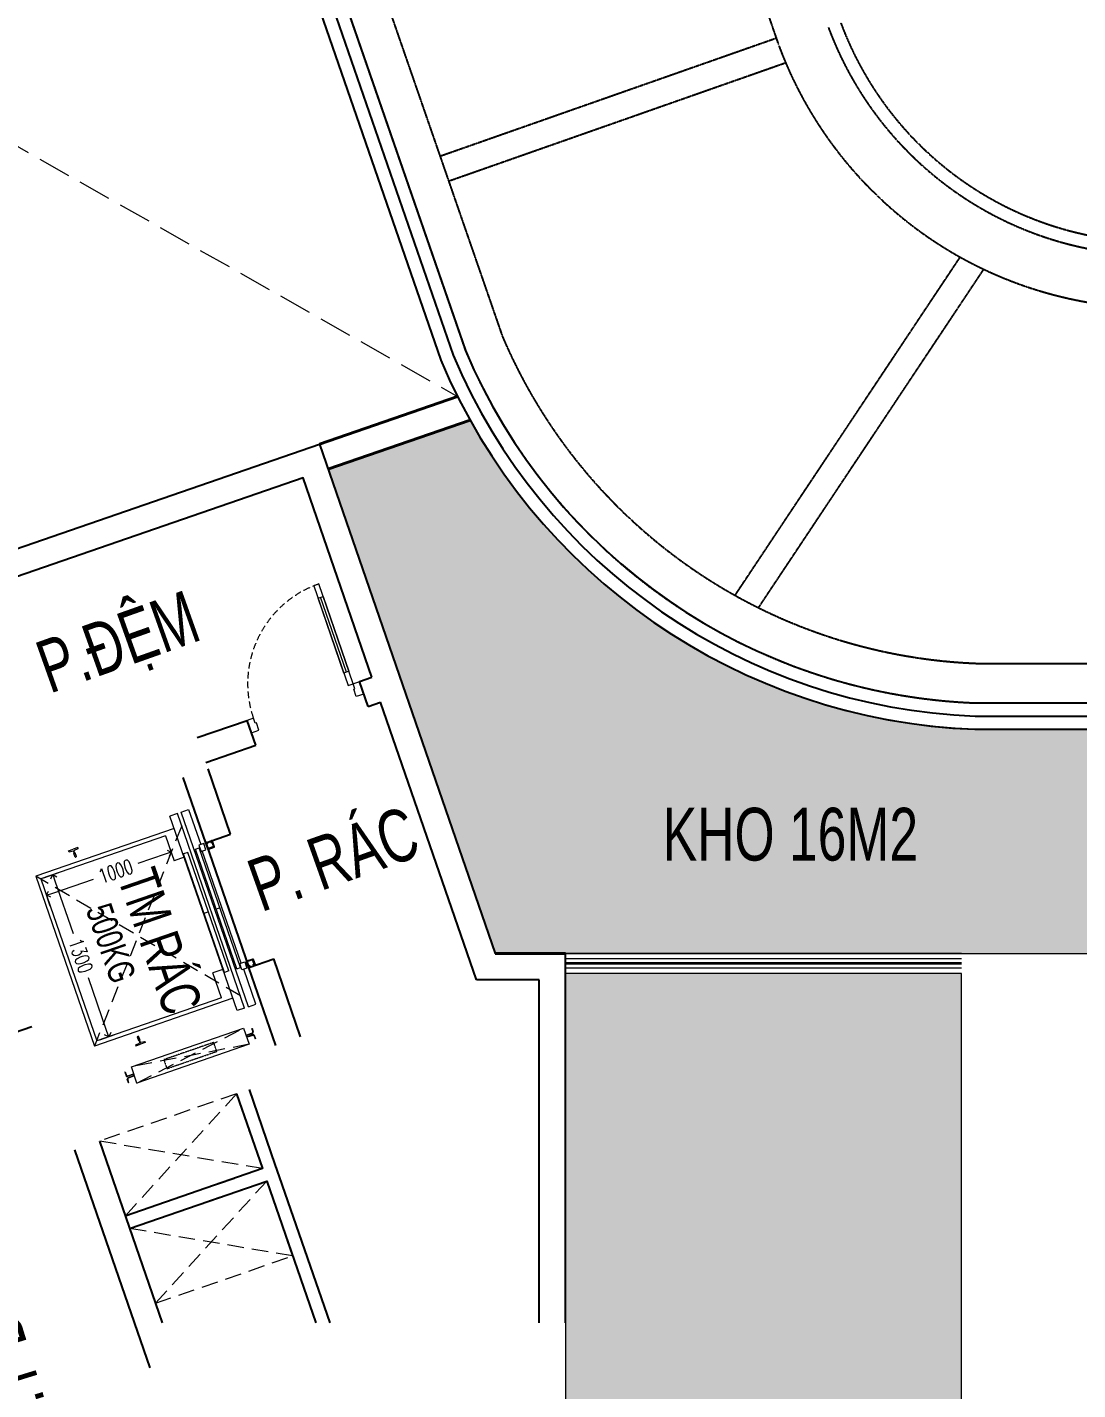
# Model space of a CAD drawing. Header units: millimetres. Extents: x -11451263 to 11578383104, y -507 to 1450429.
# Drawn here: x 11762756 to 11770715, y 1040153 to 1050481 of the extents above; entities that cross this region are included whole.
import ezdxf
from ezdxf.enums import TextEntityAlignment as Align

# ---------------------------------------------------------------- set-up
doc = ezdxf.new("R2010")
doc.units = ezdxf.units.MM
doc.header["$MEASUREMENT"] = 0
for name, pattern in [('DASH', [0.35, 0.25, -0.1]), ('DASHED2', [0.375, 0.25, -0.125]), ('HIDDEN', [0.375, 0.25, -0.125]), ('Xref_ST_MBDV Cot vach 30.7.2022$0$HIDDEN', [0.375, 0.25, -0.125]), ('Xref_ST_MBDV Cot vach 30.7.2022$0$PHANTOMX2', [5, 2.5, -0.5, 0.5, -0.5, 0.5, -0.5])]:
    doc.linetypes.add(name, pattern=pattern)
doc.layers.get('0').update_dxf_attribs({"linetype": 'CONTINUOUS', "lineweight": 13})
doc.layers.get('Defpoints').update_dxf_attribs({"color": 5, "linetype": 'CONTINUOUS', "lineweight": 13})
for name, color, linetype, lineweight in [('A-DOOR', 1, 'CONTINUOUS', 9), ('D-building block', 8, 'CONTINUOUS', 13), ('KT-Net cat', 1, 'CONTINUOUS', 40), ('KT-Net cua', 87, 'CONTINUOUS', 9), ('KT-Net manh', 251, 'CONTINUOUS', 13), ('KT-Net to mau', 159, 'CONTINUOUS', 18), ('SPE-MEP-HVAC', 140, 'CONTINUOUS', 0), ('Xref_ST_MBDV Cot vach 30.7.2022$0$CUA', 37, 'CONTINUOUS', 13), ('Xref_ST_MBDV Cot vach 30.7.2022$0$KT-Net cua', 87, 'CONTINUOUS', 9), ('Xref_ST_MBDV Cot vach 30.7.2022$0$KT-Net thay', 7, 'CONTINUOUS', 15), ('Xref_ST_MBDV Cot vach 30.7.2022$0$KT-Noi that', 36, 'CONTINUOUS', 9)]:
    doc.layers.add(name, color=color, linetype=linetype, lineweight=lineweight)
for name, color, linetype in [('A-GLAZ', 135, 'CONTINUOUS'), ('canopy', 2, 'DASH'), ('KT-Text', 7, 'CONTINUOUS'), ('Xref_ST_MBDV Cot vach 30.7.2022$0$KT-Net cot vach', 6, 'CONTINUOUS'), ('Xref_ST_MBDV Cot vach 30.7.2022$0$KT-Net manh', 139, 'CONTINUOUS'), ('Xref_ST_MBDV Cot vach 30.7.2022$0$KT-Text', 7, 'CONTINUOUS'), ('Xref_ST_MBDV Cot vach 30.7.2022$0$KT-Tuong', 1, 'CONTINUOUS'), ('Xref_ST_MBDV Cot vach 30.7.2022$0$ST_MBDV Cot vach 220803$0$KT-Text', 7, 'CONTINUOUS')]:
    doc.layers.add(name, color=color, linetype=linetype)
doc.styles.add('Xref_ST_MBDV Cot vach 30.7.2022$0$Arial', font='arial.ttf', dxfattribs={"width": 0.7})
doc.styles.add('Xref_ST_MBDV Cot vach 30.7.2022$0$DIM', font='vnsimli.shx', dxfattribs={"width": 0.7})
doc.styles.add('Xref_ST_MBDV Cot vach 30.7.2022$0$ST_MBDV Cot vach 220803$0$Arial', font='arial.ttf', dxfattribs={"width": 0.7})
doc.dimstyles.new('Xref_ST_MBDV Cot vach 30.7.2022$0$CCU 1-100 A1', dxfattribs={"dimscale": 100, "dimtxt": 2.2, "dimasz": 1, "dimexe": 1, "dimexo": 0, "dimgap": 1, "dimtad": 1, "dimdec": 0, "dimdsep": 46, "dimtxsty": 'Xref_ST_MBDV Cot vach 30.7.2022$0$DIM', "dimblk1": 'Xref_ST_MBDV Cot vach 30.7.2022$0$_ARCHTICK', "dimblk2": 'Xref_ST_MBDV Cot vach 30.7.2022$0$_ARCHTICK', "dimsah": 1, "dimcen": 0, "dimdle": 1, "dimclrd": 256, "dimclre": 256, "dimclrt": 31, "dimadec": 0, "dimazin": 0, "dimtfac": 1, "dimtdec": 0, "dimtix": 1, "dimtmove": 2, "dimatfit": 3, "dimldrblk": 'Xref_ST_MBDV Cot vach 30.7.2022$0$_ARCHTICK', "dimfxl": 0, "dimtolj": 1, "dimarcsym": 0})

# ---------------------------------------------------------------- blocks, each defined once
blk = doc.blocks.new('*U289')
blk.add_line((-70, 100), (-69.99999999999994, 699.9999999999966))
for points in [[(-50, 0), (-49.99999999999994, 799.9999999999966), (-89.99999999999994, 799.9999999999966), (-90, 0)], [(-50, 100), (-90, 100), (-89.99999999999994, 699.9999999999966), (-49.99999999999994, 699.9999999999966)], [(-899.9999999999966, -99.99999999999963), (-839.9999999999966, -99.9999999999996), (-839.9999999999966, -39.99999999999989), (-849.9999999999966, -39.99999999999989), (-849.9999999999966, 1.136868377216156e-13), (-899.9999999999966, 1.421085471520196e-13)], [(0, -99.99999999999972), (-60, -99.99999999999969), (-60, -40), (-50, -40), (-50, 0), (0, 0)]]:
    blk.add_lwpolyline(points, close=True)
at = {"linetype": 'Xref_ST_MBDV Cot vach 30.7.2022$0$HIDDEN', "ltscale": 200}
blk.add_arc((-50, 0), 799.9999999999967, 90, 180, dxfattribs=at)
blk = doc.blocks.new('*U294')
blk.add_line((-70, 100), (-69.99999999999994, 699.9999999999966))
for points in [[(-50, 0), (-49.99999999999994, 799.9999999999966), (-89.99999999999994, 799.9999999999966), (-90, 0)], [(-50, 100), (-90, 100), (-89.99999999999994, 699.9999999999966), (-49.99999999999994, 699.9999999999966)], [(-899.9999999999966, -99.99999999999963), (-839.9999999999966, -99.9999999999996), (-839.9999999999966, -39.99999999999989), (-849.9999999999966, -39.99999999999989), (-849.9999999999966, 1.136868377216156e-13), (-899.9999999999966, 1.421085471520196e-13)], [(0, -99.99999999999972), (-60, -99.99999999999969), (-60, -40), (-50, -40), (-50, 0), (0, 0)]]:
    blk.add_lwpolyline(points, close=True)
at = {"linetype": 'Xref_ST_MBDV Cot vach 30.7.2022$0$HIDDEN', "ltscale": 200}
blk.add_arc((-50, 0), 799.9999999999967, 90, 180, dxfattribs=at)
blk = doc.blocks.new('thangkn')
at = {"layer": 'Xref_ST_MBDV Cot vach 30.7.2022$0$KT-Net cua'}
for p, q in [((412687.0933864918, -370583.1386944031), (409687.0933864936, -370583.138694403)), ((412687.0933864918, -370612.138694403), (409687.0933864955, -370612.1386944029)), ((412687.0933864918, -370624.1386269585), (409687.0933864936, -370624.1386269584)), ((412687.0933864918, -370653.1386269589), (409687.0933864936, -370653.1386269588))]:
    blk.add_line(p, q, dxfattribs=at)
at = {"layer": 'Xref_ST_MBDV Cot vach 30.7.2022$0$KT-Net thay'}
for p, q in [((412687.0933864918, -370543.138660681), (409687.0933864936, -370543.1386606807)), ((412687.0933864918, -370693.1386606806), (409687.0933864955, -370693.1386606805))]:
    blk.add_line(p, q, dxfattribs=at)
at = {"layer": 'Xref_ST_MBDV Cot vach 30.7.2022$0$KT-Tuong'}
for p, q in [((407822.7386987582, -366682.1212922571), (409155.7477203943, -370543.1386606812)), ((409013.2132002022, -370743.1386606814), (408286.3806083389, -368637.8916476658)), ((406961.6006661505, -369703.5553020533), (406790.2748098448, -369207.3155196569)), ((407150.6476440206, -369638.2871866887), (406979.321787715, -369142.0474042953)), ((406961.6006661505, -369703.5553020536), (407150.6476440206, -369638.2871866887)), ((407287.9466002919, -370648.8057087024), (407476.9935781602, -370583.5375933388)), ((407680.9540278818, -371174.3024164023), (407476.9935781602, -370583.5375933388)), ((409687.0933864936, -370543.1386606807), (409155.7477203943, -370543.1386606812)), ((409687.0933864936, -373343.138660682), (409687.0933864936, -370543.1386606807)), ((407491.9070500117, -371239.570531764), (407287.9466002919, -370648.8057087024)), ((409487.0933864936, -370743.138660681), (409013.2132002022, -370743.1386606813)), ((409487.0933864936, -373343.138660682), (409487.0933864936, -370743.138660681)), ((405170.8943161666, -371258.0715663745), (405643.5231762659, -371094.8973368105)), ((407485.7052399293, -372140.9443153816), (407518.3398333378, -372235.469356047))]:
    blk.add_line(p, q, dxfattribs=at)
for points in [[(403001.9616377335, -368346.4855519165), (407822.73869876, -366682.1212922573)], [(408221.1114215124, -368448.8415663345), (407698.9578042533, -366936.4405604156), (403067.2308245581, -368535.5356332469)], [(408126.6040107422, -368481.4700771138), (408221.111422766, -368448.8415699571)], [(408191.8731975667, -368670.5201584452), (408126.6040107422, -368481.4700771138)], [(408191.8731975667, -368670.5201584452), (408286.3806095887, -368637.8916512886)], [(406897.7352720797, -368905.7347096545), (407275.8786447532, -368775.1814178284)], [(407341.1478315853, -368964.2314991695), (407275.878644757, -368775.1814178398)], [(406963.0044589043, -369094.7847909853), (407341.1478315815, -368964.2314991581)], [(407195.3726387788, -371606.4286648056), (407391.1801992618, -372173.5789087948), (406351.4047519397, -372532.5594363335)], [(407289.8976794444, -371573.7940713922), (407485.7052399293, -372140.9443153816)], [(406155.5971914642, -371965.4091923579), (406631.2557123899, -373343.1386606831)], [(405966.5471101347, -372030.6783791861), (406537.0933762379, -373683.2471218319)], [(407518.3398333397, -372235.4693560472), (407900.7605880909, -373343.1386606826)], [(406384.0393453557, -372627.0844769981), (407423.8147926759, -372268.1039494585), (407794.968515113, -373343.1386606826)]]:
    blk.add_lwpolyline(points, dxfattribs=at)
at = {"layer": 'A-DOOR', "rotation": 19.04713795321596}
blk.add_blockref('*U289', (408126.6040107459, -368481.4700771146), dxfattribs=at)
at = {"layer": 'Xref_ST_MBDV Cot vach 30.7.2022$0$CUA', "rotation": 19.04713795321594}
blk.add_blockref('*U294', (408126.6040107422, -368481.4700771138), dxfattribs=at)
at = {"layer": 'Xref_ST_MBDV Cot vach 30.7.2022$0$KT-Text', "style": 'Xref_ST_MBDV Cot vach 30.7.2022$0$Arial', "width": 0.7}
for s, rotation, p in [('P.ĐỆM', 19.58286399715231, (405779.0092356913, -368574.5995439423)), ('P. RÁC', 19.58286399715231, (407381.4433347769, -370230.9221179601)), ('K.T Đ + ĐN', 107.1701422422307, (405823.4337077104, -374185.9743128566))]:
    blk.add_text(s, height=400, rotation=rotation, dxfattribs=at).set_placement(p)
blk = doc.blocks.new('*U423')
at = {"linetype": 'HIDDEN', "ltscale": 500}
for p, q in [((600, 1100), (0, 0)), ((0, 1100), (600, 0))]:
    blk.add_line(p, q, dxfattribs=at)
blk.add_lwpolyline([(0, 1100), (600, 1100), (600, 0), (0, 0)], close=True, dxfattribs=at)
blk = doc.blocks.new('Xref_ST_MBDV Cot vach 30.7.2022$0$_Open90')
at = {"color": 0, "linetype": 'ByBlock', "lineweight": -2}
for p, q in [((0, 0), (-1, 0)), ((-0.5, 0.5), (0, 0)), ((0, 0), (-0.5, -0.5))]:
    blk.add_line(p, q, dxfattribs=at)
blk = doc.blocks.new('*D341')
at = {"layer": 'Defpoints', "color": 5, "transparency": 16777216}
for p, q in [((608.4696230532866, 1180.009992982332), (506.884255840516, 1180.009992982332)), ((556.8842558405161, 1130.009992982332), (556.8842558405161, 913.3433263156655)), ((556.8842558405163, 230.0099929823319), (556.8842558405162, 556.6766596489987)), ((645.5352684167594, 180.0099929823319), (506.8842558405162, 180.0099929823319))]:
    blk.add_line(p, q, dxfattribs=at)
at = {"layer": 'Defpoints', "color": 0, "transparency": 16777216}
for p in [(556.8842558405161, 1180.009992982332), (608.4696230532866, 1180.009992982332), (645.5352684167594, 180.0099929823319)]:
    blk.add_point(p, dxfattribs=at)
at = {"layer": 'Defpoints', "color": 5, "transparency": 16777216, "xscale": 50, "yscale": 50, "zscale": 50}
for p, rotation in [((556.8842558405161, 1180.009992982332), 90), ((556.8842558405163, 180.0099929823319), 270)]:
    blk.add_blockref('Xref_ST_MBDV Cot vach 30.7.2022$0$_Open90', p, dxfattribs=dict(at, rotation=rotation))
at = {"layer": 'Defpoints', "color": 5, "transparency": 16777216, "insert": (556.8842558409233, 735.0099929823318), "char_height": 110, "attachment_point": 5, "rotation": 90, "style": 'Xref_ST_MBDV Cot vach 30.7.2022$0$DIM'}
blk.add_mtext('\\A1;1000', dxfattribs=at)
blk = doc.blocks.new('Xref_ST_MBDV Cot vach 30.7.2022$0$_ARCHTICK')
at = {"color": 0, "linetype": 'ByBlock', "const_width": 0.15}
blk.add_lwpolyline([(-0.5, -0.5), (0.5, 0.5)], dxfattribs=at)
blk = doc.blocks.new('*D342')
at = {"layer": 'Defpoints', "color": 5, "transparency": 16777216}
for p, q in [((424.9976681027765, 204.57588173363), (424.9976681027765, 325.6917122492287)), ((1724.997668102791, 204.57588173363), (1724.997668102791, 325.6917122492287)), ((474.9976681027765, 275.6917122492287), (896.6643347695014, 275.6917122492287)), ((1674.997668102791, 275.6917122492287), (1253.331001436168, 275.6917122492287))]:
    blk.add_line(p, q, dxfattribs=at)
at = {"layer": 'Defpoints', "color": 0, "transparency": 16777216}
for p in [(1724.997668102791, 275.6917122492287), (424.9976681027765, 204.57588173363), (1724.997668102791, 204.57588173363)]:
    blk.add_point(p, dxfattribs=at)
at = {"layer": 'Defpoints', "color": 5, "transparency": 16777216, "xscale": 50, "yscale": 50, "zscale": 50, "rotation": 180}
blk.add_blockref('Xref_ST_MBDV Cot vach 30.7.2022$0$_Open90', (424.9976681027765, 275.6917122492287), dxfattribs=at)
at = {"layer": 'Defpoints', "color": 5, "transparency": 16777216, "xscale": 50, "yscale": 50, "zscale": 50}
blk.add_blockref('Xref_ST_MBDV Cot vach 30.7.2022$0$_Open90', (1724.997668102791, 275.6917122492287), dxfattribs=at)
at = {"layer": 'Defpoints', "color": 5, "transparency": 16777216, "insert": (1074.997668102835, 275.6917122478608), "char_height": 110, "attachment_point": 5, "style": 'Xref_ST_MBDV Cot vach 30.7.2022$0$DIM'}
blk.add_mtext('\\A1;1300', dxfattribs=at)
blk = doc.blocks.new('hatch L2')
at = {"true_color": 0x93e6c6}
h = blk.add_hatch(color=111, dxfattribs=at)
h.dxf.hatch_style = 1
edge = h.paths.add_edge_path()
edge.add_line((11729747.93374013, 1047220.728964382), (11730302.721824, 1045613.803285687))
edge.add_line((11730302.721824, 1045613.803285687), (11730113.67174251, 1045548.534098782))
edge.add_line((11730113.67174251, 1045548.534098782), (11730409.15653879, 1044692.077905452))
edge.add_line((11730409.15653879, 1044692.077905452), (11730697.59989928, 1044791.593360271))
edge.add_arc((11735539.18745771, 1034072.541124123), 11761.76223731675, 21.683773130736085, 114.30776913281679, ccw=False)
edge.add_line((11746468.65506718, 1038418.319385909), (11749308.29788522, 1030223.587728531))
edge.add_line((11749308.29788522, 1030223.587728531), (11752458.35029075, 1031311.137427151))
edge.add_line((11752458.35029075, 1031311.137427151), (11751968.83168456, 1032729.012661355))
edge.add_line((11751968.83168456, 1032729.012661355), (11756411.50859581, 1034262.838551808))
edge.add_line((11756411.50859581, 1034262.838551808), (11757357.91180551, 1031521.612372765))
edge.add_line((11757357.91180551, 1031521.612372765), (11752915.23474589, 1029987.786431085))
edge.add_line((11752915.23474589, 1029987.786431085), (11752458.35029075, 1031311.137427151))
edge.add_line((11752458.35029075, 1031311.137427151), (11749308.29788522, 1030223.587728531))
edge.add_line((11749308.29788522, 1030223.587728531), (11750976.3226541, 1025392.208121332))
edge.add_arc((11755649.85444242, 1026857.0573291), 4897.722182601627, 197.4028256520883, 270.0229575167427)
edge.add_line((11755651.81688253, 1021959.335539658), (11760483.10260063, 1021959.335539658))
edge.add_line((11760483.10260063, 1021959.335539658), (11760483.10260063, 1030959.335227466))
edge.add_line((11760483.10260063, 1030959.335227466), (11769833.10187434, 1030959.335227468))
edge.add_line((11769833.10187434, 1030959.335227468), (11769833.10185643, 1043309.335226085))
edge.add_line((11769833.10185643, 1043309.335226085), (11766833.10186765, 1043309.335226085))
edge.add_line((11766833.10186765, 1043309.335226085), (11766833.10185644, 1032759.33523812))
edge.add_line((11766833.10185644, 1032759.33523812), (11761426.75352683, 1032759.335226605))
edge.add_line((11761426.75352683, 1032759.335226605), (11757442.7572614, 1044298.850381734))
edge.add_line((11757442.7572614, 1044298.850381734), (11753932.14854788, 1054467.214566024))
edge.add_line((11753932.14854788, 1054467.214566024), (11746464.67034552, 1051889.08170449))
edge.add_line((11746464.67034552, 1051889.08170449), (11743612.24177121, 1060150.513323806))
edge.add_line((11743612.24177121, 1060150.513323806), (11740776.65563991, 1059171.532517989))
edge.add_line((11740776.65563991, 1059171.532517989), (11743353.90305604, 1051706.580284384))
edge.add_line((11743353.90305604, 1051706.580284384), (11740423.63875096, 1050694.911996877))
edge.add_line((11740423.63875096, 1050694.911996877), (11740358.36980714, 1050883.961374356))
edge.add_line((11740358.36980714, 1050883.961374356), (11729747.93374013, 1047220.728964382))
at = {"true_color": 0x40c9a2}
h = blk.add_hatch(color=113, dxfattribs=at)
h.dxf.hatch_style = 1
edge = h.paths.add_edge_path()
edge.add_line((11776183.1018734, 1045159.33522702), (11769935.61455941, 1045159.33522702))
edge.add_arc((11770108.64796717, 1049735.161170462), 4579.096376456707, 209.1749972485906, 267.83441009275833, ccw=False)
edge.add_line((11766110.47917219, 1047502.949282723), (11765034.01638268, 1047131.302518638))
edge.add_line((11765034.01638268, 1047131.302518638), (11766301.75620137, 1043459.335226604))
edge.add_line((11766301.75620137, 1043459.335226604), (11772983.10185644, 1043459.335231501))
edge.add_line((11772983.10185644, 1043459.335231501), (11772983.1018734, 1043059.3352315))
edge.add_line((11772983.1018734, 1043059.3352315), (11776183.1018734, 1043059.335231499))
edge.add_line((11776183.1018734, 1043059.335231499), (11776183.10187339, 1032759.3352315))
edge.add_line((11776183.10187339, 1032759.3352315), (11769833.10187173, 1032759.335222291))
edge.add_line((11769833.10187173, 1032759.335222291), (11769833.10187434, 1030959.335227468))
edge.add_line((11769833.10187434, 1030959.335227468), (11760483.10260063, 1030959.335227466))
edge.add_line((11760483.10260063, 1030959.335227466), (11760483.10260063, 1021959.335539658))
edge.add_line((11760483.10260063, 1021959.335539658), (11800787.32554252, 1021959.335539658))
edge.add_arc((11800787.32554252, 1026814.917168709), 4855.581629050896, 270, 361.0120359737786)
edge.add_arc((11799052.80171735, 1026784.276463504), 6590.376070162722, 1.012035973779746, 7.072161650938869)
edge.add_line((11805593.03738328, 1027595.679064092), (11802234.25061088, 1043175.430529885))
edge.add_arc((11799767.81942121, 1042643.700837464), 2523.09716007249, 12.16600498712915, 94.40785997934708)
edge.add_line((11799573.90475634, 1045159.33522702), (11797533.21595503, 1045159.33522702))
edge.add_line((11797533.21595503, 1045159.33522702), (11797533.21595503, 1033759.33523191))
edge.add_line((11797533.21595503, 1033759.33523191), (11795833.10184615, 1033759.33523191))
edge.add_line((11795833.10184615, 1033759.33523191), (11795833.10184615, 1032759.335231977))
edge.add_line((11795833.10184615, 1032759.335231977), (11790083.10186311, 1032759.335231977))
edge.add_line((11790083.10186311, 1032759.335231977), (11790083.10186311, 1043199.335231976))
edge.add_line((11790083.10186311, 1043199.335231976), (11797533.21595503, 1043199.335231976))
edge.add_line((11797533.21595503, 1043199.335231976), (11797533.21595503, 1045159.33522702))
edge.add_line((11797533.21595503, 1045159.33522702), (11776183.1018734, 1045159.33522702))
at = {"elevation": 2.670347472914988e-08}
blk.add_lwpolyline([(11769833.10187434, 1030959.335227468), (11769833.10185643, 1043309.335226085), (11766833.10186765, 1043309.335226085), (11766833.10185644, 1032759.33523812)], dxfattribs=at)
at = {"elevation": -7.592153358615406e-05}
blk.add_lwpolyline([(11776183.1018734, 1045159.33522702), (11769935.61455941, 1045159.33522702, -0.2616895480244044), (11766110.47917219, 1047502.949282723), (11765034.01638268, 1047131.302518638), (11766301.75620137, 1043459.335226604), (11772983.10185644, 1043459.335231501)], format="xyb", dxfattribs=at)
blk = doc.blocks.new('khgklh')
at = {"layer": 'canopy', "ltscale": 5}
for p, q in [((26257.76286301762, -46298.67310379026, -0.002397642729168218), (28805.1080570668, -45403.57374983048, -0.002397642729168218)), ((26323.15350484848, -46487.68368257396, -0.002397642729168218), (28876.51770297252, -45590.46933977306, -0.002397642729168218)), ((28493.48056946509, -49628.46515897324, -0.002397642729168218), (30199.33311119862, -47064.27208651742, -0.002397642729168218)), ((28671.32911022753, -49722.21134492767, -0.002397642729168218), (30378.21390610933, -47156.46661133133, -0.002397642729168218))]:
    blk.add_line(p, q, dxfattribs=at)
at = {"layer": 'canopy', "ltscale": 5, "elevation": -0.000390093371837867}
for points in [[(19045.48237139918, -30418.85341841867, -0.2272385897093034), (21085.51649207622, -32265.95292707533), (26450.37127753347, -47772.97778105375, 0.2908633368540378), (30314.69158861227, -50443.77889962576), (50708.34043556824, -50442.84397452872)], [(20965.13765138388, -31434.38537503872, -0.05972579019755635), (21366.39038236067, -32160.24109380646), (26730.54548132606, -47665.24351544806, 0.2898295105465972), (30320.5859976355, -50143.77862908773), (50208.39540595375, -50142.86689366063)], [(20965.13765138388, -31434.38537503872), (21418.29186937027, -31552.16070454149, -0.2509385027004823), (25232.52844070829, -35077.09090560069), (28821.69652258791, -45451.52243761858)]]:
    blk.add_lwpolyline(points, format="xyb", dxfattribs=at)
at = {"layer": 'canopy', "ltscale": 5}
for radius in [2651.587189283483, 2551.587189283483, 3051.587189283483]:
    blk.add_arc((31686.03277774528, -44399.33147267858, 0.001170280234354941), radius, 200.3833337523231, 265.7127814791308, dxfattribs=at)
blk = doc.blocks.new('Xref_ST_MBDV Cot vach 30.7.2022$0$THANG MAY RAC 500KG')
at = {"layer": 'Xref_ST_MBDV Cot vach 30.7.2022$0$KT-Net manh'}
blk.add_line((574.9999999999854, 1449.996087761143), (1574.999999999985, 1450.003912238999), dxfattribs=at)
at = {"layer": 'Xref_ST_MBDV Cot vach 30.7.2022$0$KT-Net manh', "linetype": 'Continuous', "ltscale": 2}
blk.add_line((574.9999999999854, 1450.000000000102), (1575, 1450.000000000044), dxfattribs=at)
at = {"layer": 'Xref_ST_MBDV Cot vach 30.7.2022$0$KT-Net manh', "ltscale": 2}
for points in [[(574.9976681027765, 1460.009992982317), (574.9976681027765, 1450.009992982317), (624.9976681027765, 1450.009992982317), (624.9976681027765, 1500.009992982317), (574.9976681027765, 1500.009992982317), (574.9976681027765, 1490.009992982317), (584.9976681027765, 1490.009992982317), (584.9976681027765, 1491.609992982294), (576.5976681026368, 1491.609992982294), (576.5976681026368, 1498.409992982341), (623.3976681026834, 1498.409992982341), (623.3976681026834, 1451.609992982294), (576.5976681026368, 1451.609992982294), (576.5976681026368, 1458.409992982341), (584.9976681027765, 1458.409992982341), (584.9976681027765, 1460.009992982317)], [(1575.002331897194, 1460.009992982317), (1575.002331897194, 1450.009992982317), (1525.002331897194, 1450.009992982317), (1525.002331897194, 1500.009992982317), (1575.002331897194, 1500.009992982317), (1575.002331897194, 1490.009992982317), (1565.002331897194, 1490.009992982317), (1565.002331897194, 1491.609992982294), (1573.402331897334, 1491.609992982294), (1573.402331897334, 1498.409992982341), (1526.602331897288, 1498.409992982341), (1526.602331897288, 1451.609992982294), (1573.402331897334, 1451.609992982294), (1573.402331897334, 1458.409992982341), (1565.002331897194, 1458.409992982341), (1565.002331897194, 1460.009992982317)]]:
    blk.add_lwpolyline(points, close=True, dxfattribs=at)
at = {"layer": 'Xref_ST_MBDV Cot vach 30.7.2022$0$KT-Noi that', "linetype": 'Continuous', "ltscale": 2}
for p, q in [((294.9976681027765, 1410.009992982332), (574.9976681027765, 1410.009992982332)), ((294.9976681027765, 1350.009992982332), (294.9976681027765, 1410.009992982332)), ((1854.997668102791, 1350.009992982332), (294.9976681027765, 1350.009992982332)), ((1554.997668102777, 1391.263887737716), (594.9976681027765, 1391.263887737716)), ((594.9976681027765, 1361.009992982332), (594.9976681027765, 1391.263887737716)), ((1554.997668102777, 1361.009992982332), (594.9976681027765, 1361.009992982332)), ((1524.997668102777, 1405.009992982332), (624.9976681027765, 1405.009992982332)), ((1074.997668102777, 1361.009992982332), (1074.997668102777, 1391.263887737701)), ((1554.997668102777, 1361.009992982332), (1554.997668102777, 1391.263887737716)), ((1854.997668102791, 1410.009992982332), (1574.997668102777, 1410.009992982332)), ((1854.997668102791, 1350.009992982332), (1854.997668102791, 1410.009992982332)), ((1854.997668102791, 1320.009992982332), (294.9976681027765, 1320.009992982332)), ((294.9976681027765, 1320.009992982332), (294.9976681027765, 1260.009992982332)), ((1854.997668102791, 1260.009992982332), (294.9976681027765, 1260.009992982332)), ((393.9976681027765, 1260.009992982332), (393.9976681027765, 150.0099929823318)), ((1549.997668102777, 1298.009992982332), (599.9976681027765, 1298.009992982332)), ((599.9976681027765, 1298.009992982332), (599.9976681027765, 1264.009992982332)), ((1549.997668102777, 1264.009992982332), (599.9976681027765, 1264.009992982332)), ((624.9976681027765, 1260.009992982332), (624.9976681027765, 1180.009992982332)), ((1074.997668102777, 1264.009992982332), (1074.997668102777, 1298.009992982332)), ((1524.997668102777, 1260.009992982332), (1524.997668102777, 1180.009992982332)), ((1549.997668102777, 1298.009992982332), (1549.997668102777, 1264.009992982332)), ((1755.997668102791, 1260.009992982332), (1755.997668102791, 150.0099929823318)), ((1854.997668102791, 1320.009992982332), (1854.997668102791, 1260.009992982332)), ((424.9976681027765, 1180.009992982332), (424.9976681027765, 180.0099929823318)), ((424.9976681027765, 1180.009992982332), (624.9976681027765, 1180.009992982332)), ((1724.997668102791, 1180.009992982332), (1524.997668102777, 1180.009992982332)), ((1724.997668102791, 1180.009992982332), (1724.997668102791, 180.0099929823318)), ((393.9976681027765, 150.0099929823318), (1755.997668102791, 150.0099929823318)), ((424.9976681027765, 180.0099929823318), (1724.997668102791, 180.0099929823318))]:
    blk.add_line(p, q, dxfattribs=at)
at = {"layer": 'Xref_ST_MBDV Cot vach 30.7.2022$0$KT-Noi that', "linetype": 'Xref_ST_MBDV Cot vach 30.7.2022$0$HIDDEN', "ltscale": 500}
for p, q in [((393.9976681027765, 1320.009992982332), (1755.997668102791, 150.0099929823318)), ((1755.997668102791, 1320.009992982332), (393.9976681027765, 150.0099929823318)), ((2126.244133893648, 363.1706628573211), (1996.244133893648, 1263.170662857321)), ((2126.244133893648, 1263.170662857321), (1996.244133893648, 363.1706628573211))]:
    blk.add_line(p, q, dxfattribs=at)
at = {"layer": 'Xref_ST_MBDV Cot vach 30.7.2022$0$KT-Noi that', "linetype": 'Continuous'}
for p, q in [((2017.744133893648, 1323.170672857397), (2046.844133893741, 1323.170672857397)), ((2017.744133893648, 1319.970672857327), (2046.844133893741, 1319.970672857327)), ((2053.044133893694, 1269.370672857351), (2053.044133893694, 1313.770672857258)), ((2056.244133893648, 1269.370672857351), (2056.244133893648, 1313.770672857258)), ((2063.244133893648, 1266.370672857351), (2059.244133893648, 1266.370672857351)), ((2063.244133893648, 1263.170672857397), (2059.244133893648, 1263.170672857397)), ((2066.244133893648, 1269.370672857351), (2066.244133893648, 1313.770672857258)), ((2069.444133893601, 1269.370672857351), (2069.444133893601, 1313.770672857258)), ((2104.744133893648, 1323.170672857397), (2075.644133893555, 1323.170672857397)), ((2104.744133893648, 1319.970672857327), (2075.644133893555, 1319.970672857327)), ((297.9976681027765, 522.5099929823318), (292.9976681027765, 522.5099929823318)), ((292.9976681027765, 522.5099929823318), (292.9976681027765, 485.0099929823318)), ((300.9976681027765, 519.5099929823318), (304.0976681027532, 490.0699929823877)), ((1848.997668102791, 519.5099929823318), (1845.897668102814, 490.0699929823877)), ((1851.997668102791, 522.5099929823318), (1856.997668102791, 522.5099929823318)), ((1856.997668102791, 522.5099929823318), (1856.997668102791, 485.0099929823318)), ((292.9976681027765, 447.5099929823318), (292.9976681027765, 485.0099929823318)), ((297.9976681027765, 447.5099929823318), (292.9976681027765, 447.5099929823318)), ((300.9976681027765, 450.5099929823318), (304.0976681027532, 479.9499929822759)), ((320.8769286743336, 487.0699929823877), (307.0976681027532, 487.0699929823877)), ((320.8769286743336, 482.9499929822759), (307.0976681027532, 482.9499929822759)), ((353.9976681027765, 490.0099929823318), (324.9976681027765, 490.0099929823318)), ((353.9976681027765, 480.0099929823318), (324.9976681027765, 480.0099929823318)), ((354.9976681027765, 489.0099929823318), (354.9976681027765, 485.0099929823318)), ((354.9976681027765, 481.0099929823318), (354.9976681027765, 485.0099929823318)), ((1794.997668102791, 489.0099929823318), (1794.997668102791, 485.0099929823318)), ((1794.997668102791, 481.0099929823318), (1794.997668102791, 485.0099929823318)), ((1795.997668102791, 490.0099929823318), (1824.997668102791, 490.0099929823318)), ((1795.997668102791, 480.0099929823318), (1824.997668102791, 480.0099929823318)), ((1829.118407531234, 487.0699929823877), (1842.897668102814, 487.0699929823877)), ((1829.118407531234, 482.9499929822759), (1842.897668102814, 482.9499929822759)), ((1848.997668102791, 450.5099929823318), (1845.897668102814, 479.9499929822759)), ((1851.997668102791, 447.5099929823318), (1856.997668102791, 447.5099929823318)), ((1856.997668102791, 447.5099929823318), (1856.997668102791, 485.0099929823318)), ((2053.044133893694, 356.9706528572915), (2053.044133893694, 312.5706528573846)), ((2056.244133893648, 356.9706528572915), (2056.244133893648, 312.5706528573846)), ((2063.244133893648, 363.1706528573613), (2059.244133893648, 363.1706528573613)), ((2063.244133893648, 359.9706528572915), (2059.244133893648, 359.9706528572915)), ((2066.244133893648, 356.9706528572915), (2066.244133893648, 312.5706528573846)), ((2069.444133893601, 356.9706528572915), (2069.444133893601, 312.5706528573846)), ((2017.744133893648, 306.3706528573148), (2046.844133893741, 306.3706528573148)), ((2017.744133893648, 306.3706528573148), (2017.744133893648, 303.1706528573613)), ((2017.744133893648, 303.1706528573613), (2046.844133893741, 303.1706528573613)), ((2104.744133893648, 306.3706528573148), (2075.644133893555, 306.3706528573148)), ((2104.744133893648, 303.1706528573613), (2075.644133893555, 303.1706528573613)), ((2104.744133893648, 306.3706528573148), (2104.744133893648, 303.1706528573613))]:
    blk.add_line(p, q, dxfattribs=at)
at = {"layer": 'Xref_ST_MBDV Cot vach 30.7.2022$0$KT-Noi that', "linetype": 'Continuous', "ltscale": 2}
for points in [[(574.9976681027765, 1435.009992984064), (574.9976681027765, 1395.009992984064), (624.9976681027765, 1395.009992984064), (624.9976681027765, 1435.009992984064)], [(1574.997668102777, 1435.009992984064), (1574.997668102777, 1395.009992984064), (1524.997668102777, 1395.009992984064), (1524.997668102777, 1435.009992984064)], [(2126.244133893648, 363.1706628573211), (1996.244133893648, 363.1706628573211), (1996.244133893648, 1263.170662857321), (2126.244133893648, 1263.170662857321)]]:
    blk.add_lwpolyline(points, close=True, dxfattribs=at)
at = {"layer": 'Xref_ST_MBDV Cot vach 30.7.2022$0$KT-Noi that', "linetype": 'Xref_ST_MBDV Cot vach 30.7.2022$0$PHANTOMX2'}
blk.add_lwpolyline([(2097.244133893648, 613.1706628573211), (2097.244133893648, 1013.170662857321), (2025.244133893648, 1013.170662857321), (2025.244133893648, 613.1706628573211)], close=True, dxfattribs=at)
at = {"layer": 'Xref_ST_MBDV Cot vach 30.7.2022$0$KT-Noi that', "linetype": 'Continuous'}
for centre, radius, start, end in [((2046.844133893741, 1313.770672857258), 9.399999999997846, 0, 90), ((2046.844133893741, 1313.770672857258), 6.199999999997342, 0, 90), ((2059.244133893648, 1269.370672857351), 6.200000000000761, 180, 270), ((2059.244133893648, 1269.370672857351), 2.999999999999835, 180, 270), ((2063.244133893648, 1269.370672857351), 6.199999999997132, 270, 0), ((2063.244133893648, 1269.370672857351), 3.000000000000046, 270, 0), ((2075.644133893555, 1313.770672857258), 9.400000000001477, 90, 180), ((2075.644133893555, 1313.770672857258), 6.200000000004376, 90, 180), ((297.9976681027765, 519.5099929823318), 3.000000000000001, 0, 90), ((1851.997668102791, 519.5099929823318), 3.000000000000001, 90, 180), ((297.9976681027765, 450.5099929823318), 3.000000000000001, 270, 0), ((307.0976681027532, 490.0699929823877), 3.000000000000001, 180, 270), ((307.0976681027532, 479.9499929822759), 3.000000000000001, 90, 180), ((320.2660052628926, 492.2841096176544), 5.249784729042551, 276.6827163785306, 334.3302788658735), ((320.2660052628926, 477.7358763470093), 5.249784729042551, 25.66972113412653, 83.31728362146934), ((353.9976681027765, 489.0099929823318), 1, 0, 90), ((353.9976681027765, 481.0099929823318), 1, 270, 0), ((1795.997668102791, 489.0099929823318), 1, 90, 180), ((1795.997668102791, 481.0099929823318), 1, 180, 270), ((1829.729330942675, 492.2841096176544), 5.249784729042551, 205.6697211341266, 263.3172836214693), ((1829.729330942675, 477.7358763470093), 5.249784729042551, 96.68271637853067, 154.3302788658735), ((1842.897668102814, 490.0699929823877), 3.000000000000001, 270, 0), ((1842.897668102814, 479.9499929822759), 3.000000000000001, 0, 90), ((1851.997668102791, 450.5099929823318), 3.000000000000001, 180, 270), ((2046.844133893741, 312.5706528573846), 9.399999999997846, 270, 0), ((2046.844133893741, 312.5706528573846), 6.199999999997342, 270, 0), ((2059.244133893648, 356.9706528572915), 6.200000000000761, 90, 180), ((2059.244133893648, 356.9706528572915), 2.999999999999835, 90, 180), ((2063.244133893648, 356.9706528572915), 6.199999999997132, 0, 90), ((2063.244133893648, 356.9706528572915), 3.000000000000046, 0, 90), ((2075.644133893555, 312.5706528573846), 9.400000000001477, 180, 270), ((2075.644133893555, 312.5706528573846), 6.200000000004376, 180, 270)]:
    blk.add_arc(centre, radius, start, end, dxfattribs=at)
at = {"layer": 'Defpoints', "color": 5}
for base, p1, p2, angle, picture, middle in [((556.8842558405161, 1180.009992982332), (645.5352684167592, 180.0099929823318), (608.4696230532863, 1180.009992982332), 90, '*D341', (556.8842558409233, 735.0099929823318)), ((1724.997668102791, 275.6917122492287), (424.9976681027765, 204.57588173363), (1724.997668102791, 204.57588173363), 180, '*D342', (1074.997668102835, 275.6917122478608))]:
    dim = blk.add_linear_dim(base=base, p1=p1, p2=p2, angle=angle, dimstyle='Xref_ST_MBDV Cot vach 30.7.2022$0$CCU 1-100 A1', override={"dimscale": 50, "dimblk1": 'Xref_ST_MBDV Cot vach 30.7.2022$0$_Open90', "dimblk2": 'Xref_ST_MBDV Cot vach 30.7.2022$0$_Open90', "dimclrd": 5, "dimclre": 5, "dimclrt": 5, "dimlwd": 65535, "dimlwe": 65535}, dxfattribs=at)
    dim.commit()
    dim.dimension.update_dxf_attribs({"geometry": picture, "text_midpoint": middle, "dimtype": 128})

msp = doc.modelspace()

# ---------------------------------------------------------------- linework, layer by layer
at = {"layer": 'A-GLAZ'}
msp.add_lwpolyline([(11731302.80598927, 1068166.673068467, -0.1205795836710196), (11742835.17164257, 1069499.810933504), (11758670.22767764, 1065384.260708227, -0.2272385897093211), (11760710.26179831, 1063537.161199571), (11766075.11658377, 1048030.136345592, 0.2908633368540378), (11769939.43689485, 1045359.33522702), (11799586.3765562, 1045359.33522702, -0.2655275921417467), (11802425.52188758, 1043237.232588232), (11805790.03269213, 1027630.930166908, -0.4513714951595503), (11800789.07440512, 1021759.335539658), (11755651.69290156, 1021759.335539658, -0.3267809868965265), (11750786.87643899, 1025328.083512682), (11746281.13981847, 1038348.614733324, 0.427810969143063), (11730771.57190047, 1044605.545820344), (11713116.4650179, 1038514.381203768, -0.1330764012900887), (11710305.79093826, 1038631.758036288), (11709133.60416937, 1039088.158349363, -0.183720991931343), (11707346.91922329, 1040640.762398276), (11702876.42401491, 1048143.087398809, -0.02215701127767281), (11699458.725024, 1053898.738219561, -0.4024491153328594), (11701893.24830856, 1058027.429341549), (11731302.80598927, 1068166.673068467)], format="xyb", dxfattribs=at)
for points in [[(11731336.49199059, 1068072.5105013, -0.1205241289836101), (11742816.29263109, 1069401.395366053), (11758643.38334978, 1065287.915336143, -0.2268593763515339), (11760616.66461898, 1063501.844575835), (11765981.69958537, 1047994.298911821, 0.2911846127893478), (11769937.51505508, 1045259.33522702), (11799580.1857315, 1045259.33522702, -0.264299338737125), (11802329.87084135, 1043206.40302859), (11805691.53872923, 1027613.287492324, -0.4511126140275254), (11800788.20431008, 1021859.335539658), (11755651.75458261, 1021859.335539658, -0.3268516886257801), (11750881.82097278, 1025359.505946666), (11746374.8958469, 1038383.471671473, 0.4277510049414529), (11730734.57650797, 1044698.566350019), (11713089.04917012, 1038610.706759248, -0.1326579387981812), (11710339.03140293, 1038726.128206686), (11709168.98182748, 1039181.696386368, -0.1839777985397028), (11707433.99507991, 1040689.986650962), (11702961.233834, 1048196.114485227, -0.02212061111597555), (11699553.07934175, 1053934.370174207, -0.4015848978584518), (11701923.02117441, 1057931.917681183)], [(11731370.18024094, 1067978.348709511, -0.1204683313511968), (11742797.42658944, 1069302.976427729), (11758616.51138602, 1065191.577146662, -0.226461319784536), (11760523.08227951, 1063466.485057723), (11765888.27050386, 1047958.496404087, 0.2914953560427168), (11769935.61455941, 1045159.33522702), (11799573.90475634, 1045159.33522702, -0.2630175069101259), (11802234.25061087, 1043175.430529898), (11805593.03738328, 1027595.679064092, -0.4508459645649955), (11800787.32554252, 1021959.335539658), (11755651.81688253, 1021959.335539658, -0.3269245432215398), (11750976.76995074, 1025390.915538053), (11746468.65506718, 1038418.319385912, 0.4276918106004188), (11730697.59989931, 1044791.593360281), (11713061.68295531, 1038707.049438532, -0.1322274508540182), (11710372.24288029, 1038820.509663522), (11709204.34536262, 1039275.239922261, -0.1842468440164599), (11707521.08921769, 1040739.18022445), (11703046.0429269, 1048249.142790327, -0.02208347310672502), (11699647.52626974, 1053969.834132737, -0.4006806727863309), (11701952.75170367, 1057836.391424847)]]:
    msp.add_lwpolyline(points, format="xyb", close=True, dxfattribs=at)
at = {"layer": 'D-building block', "linetype": 'DASHED2', "ltscale": 1000}
msp.add_line((11769833.10187339, 1043459.335231499), (11766833.10187339, 1043459.335226085), dxfattribs=at)
at = {"layer": 'D-building block', "linetype": 'DASHED2', "ltscale": 4000}
msp.add_lwpolyline([(11730934.5741268, 1069203.258106968, -0.1140331020743413), (11742754.89916761, 1070668.003413362), (11757813.69329433, 1066316.860355633, -0.2604672854682765), (11760604.68922853, 1063842.304591339), (11766075.11658377, 1048030.136345592, 0.2908633368540378), (11769939.43689485, 1045359.33522702), (11799586.3765562, 1045359.33522702, -0.2655275921417467), (11802425.52188758, 1043237.232588232), (11805790.03269213, 1027630.930166908, -0.4513714951595503), (11800789.07440512, 1021759.335539658), (11755651.69290156, 1021759.335539658, -0.3267809868965265), (11750786.87643899, 1025328.083512682), (11746281.13981847, 1038348.614733324, 0.3277017669590758), (11730771.57190047, 1044605.545820344), (11713116.4650179, 1038514.381203768, -0.1330764012900887), (11710305.79093826, 1038631.758036288), (11709133.60416937, 1039088.158349363, -0.183720991931343), (11707346.91922329, 1040640.762398276), (11702876.42401491, 1048143.087398809, -0.02215701127767281), (11699458.725024, 1053898.738219561, -0.4620918624571376), (11701535.23356683, 1059064.40742159), (11730934.5741268, 1069203.258106968)], format="xyb", dxfattribs=at)
at = {"layer": 'KT-Net cat'}
for p, q in [((11764968.74720892, 1047320.352604476), (11766015.73602388, 1047681.823533993)), ((11765034.01639579, 1047131.302523162), (11766110.47917219, 1047502.949282723)), ((11766301.75620155, 1043459.335226085), (11766833.10187339, 1043459.335226085))]:
    msp.add_line(p, q, dxfattribs=at)
at = {"layer": 'KT-Net cua', "elevation": -0.0003141446399531436}
msp.add_lwpolyline([(11731302.80597232, 1068166.673075089, -0.1205795836710196), (11742835.17162561, 1069499.810940127), (11758670.22766068, 1065384.26071485, -0.2272385897093211), (11760710.26178136, 1063537.161206193), (11766075.11656682, 1048030.136352214, 0.2908633368540378), (11769939.4368779, 1045359.335233642), (11799586.37653925, 1045359.335233642, -0.2655275921417467), (11802425.52187062, 1043237.232594854), (11805790.03267517, 1027630.930173531, -0.4513714951595503), (11800789.07438816, 1021759.33554628), (11755651.69288461, 1021759.33554628, -0.3267809868965265), (11750786.87642204, 1025328.083519304), (11746281.13980152, 1038348.614739946, 0.427810969143063), (11730771.57188352, 1044605.545826966), (11713116.46500094, 1038514.38121039, -0.1330764012900887), (11710305.7909213, 1038631.758042911), (11709133.60415242, 1039088.158355986, -0.183720991931343), (11707346.91920634, 1040640.762404898), (11702876.42399795, 1048143.087405432, -0.02215701127767281), (11699458.72500704, 1053898.738226183, -0.4024491153328594), (11701893.2482916, 1058027.429348171), (11731302.80597232, 1068166.673075089)], format="xyb", dxfattribs=at)
at = {"layer": 'KT-Net manh', "linetype": 'DASH', "ltscale": 1000}
msp.add_lwpolyline([(11754026.67360106, 1054499.849167247), (11766015.73602388, 1047681.823533993)], dxfattribs=at)

# ---------------------------------------------------------------- block references
at = {"layer": 'KT-Net to mau'}
msp.add_blockref('hatch L2', (-0.0001904554665088654, -0.0002009845338761806, -1.626592292229899e-08), dxfattribs=at)
at = {"layer": 'SPE-MEP-HVAC', "linetype": 'HIDDEN', "ltscale": 1000, "xscale": -1, "rotation": 289.0471379598082}
for p in [(11763497.4566797, 1041469.92946204, -2.238457167444587e-08), (11763725.89883498, 1040808.254173332, -2.238457167444587e-08)]:
    msp.add_blockref('*U423', p, dxfattribs=at)
at = {"layer": 'Xref_ST_MBDV Cot vach 30.7.2022$0$KT-Net cot vach'}
msp.add_blockref('thangkn', (11357146.00848115, 1414002.473886766), dxfattribs=at)
at = {"layer": 'Xref_ST_MBDV Cot vach 30.7.2022$0$KT-Noi that', "rotation": 289.0471380118863}
msp.add_blockref('Xref_ST_MBDV Cot vach 30.7.2022$0$THANG MAY RAC 500KG', (11762549.34344646, 1044369.234685387), dxfattribs=at)

# ---------------------------------------------------------------- texts
at = {"layer": 'KT-Text', "insert": (11768537.96040552, 1044361.450932515), "char_height": 400, "width": 9324.459801413119, "attachment_point": 5, "style": 'Xref_ST_MBDV Cot vach 30.7.2022$0$Arial'}
msp.add_mtext('KHO 16M2', dxfattribs=at)

# ---------------------------------------------------------------- next in the draw order: block references
at = {"layer": 'canopy'}
msp.add_blockref('khgklh', (11739624.74618013, 1095803.11802323, 4.461234837821253e-05), dxfattribs=at)

# ---------------------------------------------------------------- next in the draw order: texts
at = {"layer": 'Xref_ST_MBDV Cot vach 30.7.2022$0$ST_MBDV Cot vach 220803$0$KT-Text', "style": 'Xref_ST_MBDV Cot vach 30.7.2022$0$ST_MBDV Cot vach 220803$0$Arial', "width": 0.7}
for s, height, p in [('TM RÁC', 300, (11763620.20776248, 1043503.870835152)), ('500KG', 200, (11763296.58691686, 1043505.236149268))]:
    msp.add_text(s, height=height, rotation=289.0469137984176, dxfattribs=at).set_placement(p, align=Align.CENTER)

doc.saveas('drawing.dxf')
